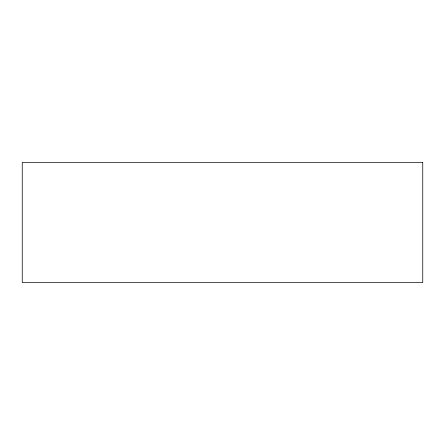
<?xml version="1.0" encoding="UTF-8"?>
<svg xmlns="http://www.w3.org/2000/svg" width="445" height="445" viewBox="0 0 445 445"><rect width="100%" height="100%" fill="white"/><g stroke="black" fill="none" stroke-linecap="round" stroke-linejoin="round"><path stroke-width="0.67" d="M422.75 162.425L22.25 162.425L22.25 282.575L422.75 282.575L422.75 162.425"/></g></svg>
